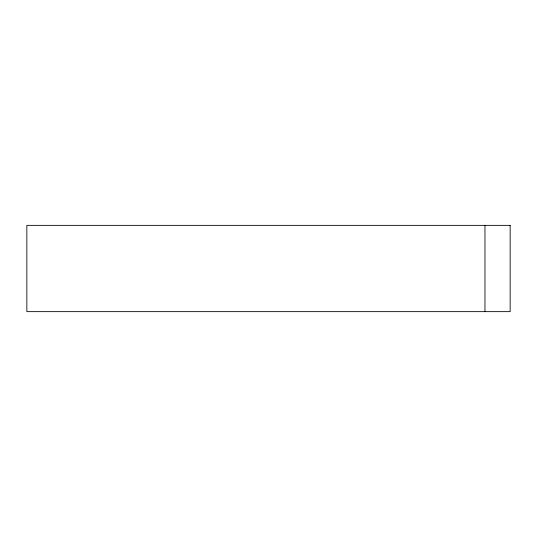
<?xml version="1.0" encoding="UTF-8"?>
<svg xmlns="http://www.w3.org/2000/svg" width="537" height="537" viewBox="0 0 537 537"><rect width="100%" height="100%" fill="white"/><g stroke="black" fill="none" stroke-linecap="round" stroke-linejoin="round"><path stroke-width="0.81" d="M484.965 225.359L484.965 311.641M510.15 225.359L26.85 225.359L26.85 311.641L510.15 311.641L510.15 225.359"/></g></svg>
